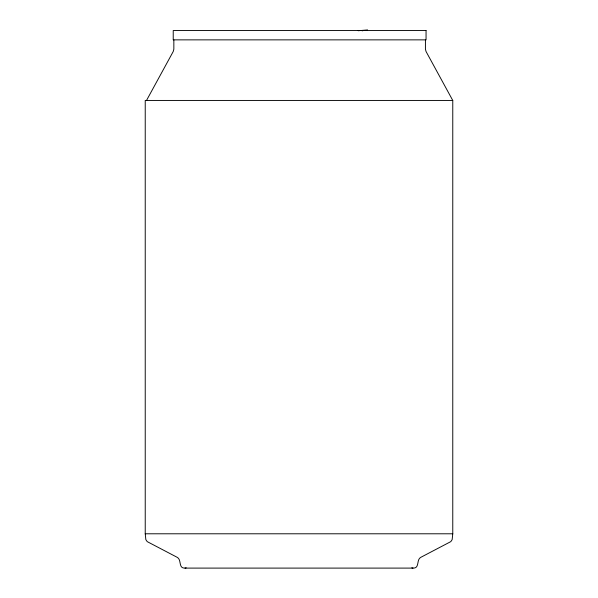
<?xml version="1.0" encoding="UTF-8"?>
<svg xmlns="http://www.w3.org/2000/svg" width="598" height="598" viewBox="0 0 598 598"><rect width="100%" height="100%" fill="white"/><g stroke="black" fill="none" stroke-linecap="round" stroke-linejoin="round"><path stroke-width="0.9" d="M452.768 533.79L452.163 539.62L450.802 541.616L420.79 557.336C416.163 559.608 419.923 568.526 413.001 568.1L184.999 568.1C178.077 568.526 181.837 559.608 177.21 557.336L147.198 541.616L145.837 539.62L145.232 533.79L145.232 100.442L452.768 100.442L452.768 533.79L145.232 533.79M146.517 100.442L173.226 51.51L173.846 49.186L173.846 39.864M363.016 30.603L362.164 30.834M184.999 568.1L186.18 567.846M358.217 30.73L367.591 29.922M411.82 567.846L413.001 568.1M452.753 100.442L426.053 51.51L425.425 49.186L425.425 39.864M426.053 30.543L173.226 30.543L173.226 39.864L426.053 39.864L426.053 30.543"/></g></svg>
